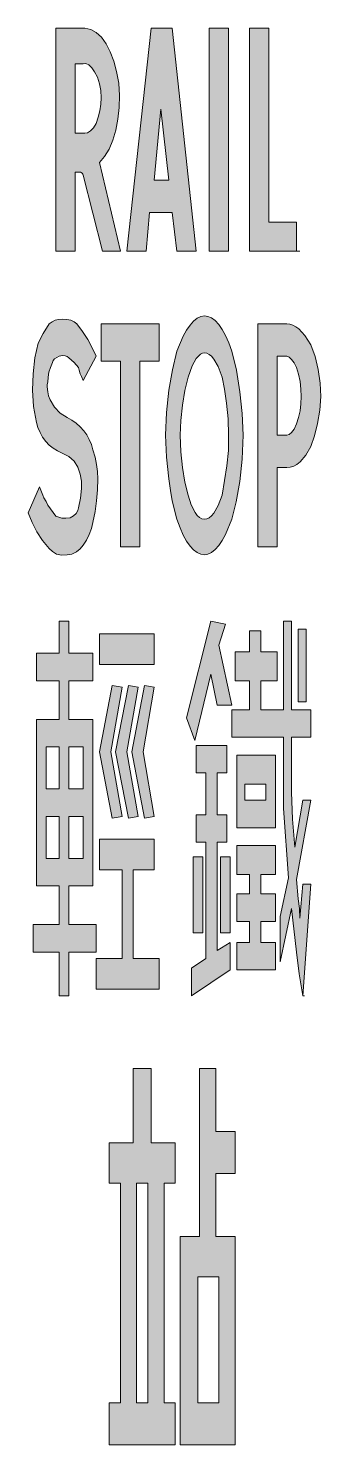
# Model space of a CAD drawing. Header units: metres. Extents: x 172 to 226, y 10 to 273.
import ezdxf

# ---------------------------------------------------------------- set-up
doc = ezdxf.new("R2010")
doc.units = ezdxf.units.M
doc.layers.add('FILL_WHITE_FFFFFF', color=7, linetype='Continuous', true_color=0xffffff)
doc.layers.add('STROKE_WHITE_FFFFFF', color=7, linetype='Continuous', true_color=0xffffff)

msp = doc.modelspace()

# ---------------------------------------------------------------- hatches: boundary and pattern name
at = {"layer": 'FILL_WHITE_FFFFFF', "true_color": 0xffffff}
h = msp.add_hatch(color=7, dxfattribs=at)
h.dxf.hatch_style = 1
h.paths.add_polyline_path([(185.85, 232.05), (182.25, 246.15), (182.19, 246.37), (182.03, 246.56), (181.74, 246.7), (181.35, 246.75), (180.75, 246.75), (180.75, 232.05), (177.15, 232.05), (177.15, 273.45), (182.55, 273.45), (183.65, 273.26), (184.67, 272.7), (185.62, 271.8), (186.49, 270.6), (187.25, 269.11), (187.91, 267.38), (188.44, 265.41), (188.85, 263.25), (188.98, 260.99), (188.92, 258.76), (188.69, 256.59), (188.29, 254.55), (187.73, 252.67), (187.04, 251.02), (186.2, 249.62), (185.25, 248.55), (189.15, 232.05), (185.85, 232.05)])
h.paths.add_polyline_path([(183.6, 254.4), (184.15, 254.96), (184.65, 255.75), (185.04, 256.92), (185.33, 258.15), (185.49, 259.38), (185.55, 260.55), (185.49, 261.89), (185.29, 263.17), (184.92, 264.35), (184.35, 265.35), (183.85, 266.13), (183.3, 266.66), (182.75, 266.91), (182.25, 266.85), (180.75, 266.85), (180.75, 253.95), (182.55, 253.95), (183.05, 254.06), (183.6, 254.4)], flags=16)
h = msp.add_hatch(color=7, dxfattribs=at)
h.dxf.hatch_style = 1
h.paths.add_polyline_path([(198.75, 239.25), (194.55, 239.25), (193.95, 232.05), (190.35, 232.05), (194.85, 273.45), (198.75, 273.45), (203.25, 232.05), (199.65, 232.05), (198.75, 239.25)])
h.paths.add_polyline_path([(198.15, 245.25), (196.65, 258.45), (195.45, 245.25), (198.15, 245.25)], flags=16)
h = msp.add_hatch(color=7, dxfattribs=at)
h.dxf.hatch_style = 1
h.paths.add_polyline_path([(209.25, 273.45), (209.25, 232.05), (205.65, 232.05), (205.65, 273.45), (209.25, 273.45)])
h = msp.add_hatch(color=7, dxfattribs=at)
h.dxf.hatch_style = 1
h.paths.add_polyline_path([(213.15, 232.05), (213.15, 273.45), (216.75, 273.45), (216.75, 237.45), (221.85, 237.45), (221.85, 232.05), (213.15, 232.05)])
h = msp.add_hatch(color=7, dxfattribs=at)
h.dxf.hatch_style = 1
h.paths.add_polyline_path([(177.48, 194.94), (176.67, 195.44), (175.93, 196.04), (175.28, 196.72), (174.7, 197.5), (174.22, 198.35), (173.83, 199.27), (173.55, 200.25), (173.04, 203.22), (172.84, 206.25), (172.92, 209.28), (173.25, 212.25), (173.85, 214.95), (174.79, 216.75), (175.95, 218.55), (176.45, 218.94), (177.04, 219.22), (177.68, 219.39), (178.35, 219.45), (179.19, 219.39), (179.93, 219.22), (180.54, 218.94), (181.05, 218.55), (182.12, 217.15), (183.08, 215.66), (183.92, 214.12), (184.65, 212.55), (182.25, 208.05), (181.95, 208.76), (181.65, 209.25), (181.5, 209.96), (181.35, 210.45), (180.56, 211.35), (179.55, 212.25), (179.27, 212.47), (178.88, 212.62), (178.37, 212.67), (177.75, 212.55), (176.93, 212.06), (176.65, 211.75), (176.55, 211.35), (176.16, 210.45), (175.88, 209.55), (175.71, 208.65), (175.65, 207.75), (175.52, 207.3), (175.54, 206.85), (175.65, 205.95), (175.82, 205.18), (176.09, 204.44), (176.89, 203.1), (177.97, 201.98), (179.25, 201.15), (180.12, 200.66), (180.93, 200.09), (181.67, 199.44), (182.33, 198.71), (182.9, 197.92), (183.38, 197.06), (183.77, 196.13), (184.05, 195.15), (184.44, 193.8), (184.73, 192.45), (184.89, 191.1), (184.95, 189.75), (184.89, 187.72), (184.73, 185.7), (184.44, 183.67), (184.05, 181.65), (183.77, 180.53), (183.38, 179.44), (182.87, 178.4), (182.25, 177.45), (181.7, 176.79), (180.98, 176.21), (180.14, 175.8), (179.25, 175.65), (178.19, 175.58), (177.26, 175.8), (176.51, 176.24), (175.95, 176.85), (174.71, 178.3), (173.66, 179.92), (172.79, 181.66), (172.05, 183.45), (174.15, 188.25), (174.75, 186.75), (174.94, 186.26), (175.35, 185.55), (175.67, 184.87), (176.14, 184.2), (177.15, 182.85), (178.28, 182.47), (179.01, 182.43), (179.85, 182.55), (180.46, 182.87), (180.94, 183.34), (181.24, 183.86), (181.35, 184.35), (181.76, 186.15), (181.95, 187.95), (181.91, 189.3), (181.65, 190.65), (181.26, 191.93), (180.56, 193.05), (179.58, 193.94), (178.35, 194.55), (177.48, 194.94)])
h = msp.add_hatch(color=7, dxfattribs=at)
h.dxf.hatch_style = 1
h.paths.add_polyline_path([(185.55, 211.65), (185.55, 218.55), (196.35, 218.55), (196.35, 211.65), (192.75, 211.65), (192.75, 177.15), (189.15, 177.15), (189.15, 211.65), (185.55, 211.65)])
h = msp.add_hatch(color=7, dxfattribs=at)
h.dxf.hatch_style = 1
h.paths.add_polyline_path([(203.4, 176.05), (202.74, 176.55), (202.09, 177.26), (201.45, 178.18), (200.83, 179.32), (200.23, 180.67), (199.65, 182.25), (198.79, 185.66), (198.43, 187.61), (198.15, 189.75), (197.74, 193.8), (197.55, 197.85), (197.71, 202.1), (198.15, 206.21), (198.82, 210.04), (199.65, 213.45), (200.83, 216.25), (201.45, 217.38), (202.09, 218.32), (202.74, 219.07), (203.4, 219.61), (204.08, 219.94), (204.75, 220.05), (205.42, 219.95), (206.1, 219.65), (206.76, 219.15), (207.41, 218.44), (208.05, 217.52), (208.67, 216.38), (209.27, 215.03), (209.85, 213.45), (210.71, 209.92), (211.35, 205.95), (211.76, 201.9), (211.95, 197.85), (211.79, 193.43), (211.35, 189.26), (210.68, 185.49), (209.85, 182.25), (208.67, 179.45), (208.05, 178.32), (207.41, 177.37), (206.76, 176.63), (206.1, 176.09), (205.42, 175.76), (204.75, 175.65), (204.08, 175.75), (203.4, 176.05)])
h.paths.add_polyline_path([(205.65, 182.53), (206.08, 182.88), (206.51, 183.37), (207.32, 184.78), (208.05, 186.75), (208.95, 192.15), (209.21, 195), (209.25, 197.85), (209.15, 200.93), (208.88, 203.81), (208.49, 206.41), (208.05, 208.65), (207.32, 210.62), (206.51, 212.02), (206.08, 212.52), (205.65, 212.87), (205.2, 213.08), (204.75, 213.15), (204.4, 213.09), (204.03, 212.91), (203.25, 212.14), (202.47, 210.75), (201.75, 208.65), (201.14, 206.2), (200.66, 203.47), (200.36, 200.63), (200.25, 197.85), (200.36, 194.77), (200.66, 191.85), (201.14, 189.16), (201.75, 186.75), (202.3, 184.91), (203.03, 183.49), (203.43, 182.96), (203.86, 182.57), (204.3, 182.33), (204.75, 182.25), (205.2, 182.32), (205.65, 182.53)], flags=16)
h = msp.add_hatch(color=7, dxfattribs=at)
h.dxf.hatch_style = 1
h.paths.add_polyline_path([(218.25, 177.15), (214.65, 177.15), (214.65, 218.55), (220.05, 218.55), (220.61, 218.49), (221.18, 218.32), (221.74, 218.03), (222.3, 217.61), (223.43, 216.4), (224.55, 214.65), (225.34, 212.47), (225.9, 210.07), (226.24, 207.56), (226.35, 205.05), (226.2, 202.54), (225.79, 200.06), (225.21, 197.75), (224.55, 195.75), (223.59, 194.13), (222.53, 192.9), (221.95, 192.45), (221.34, 192.12), (220.71, 191.92), (220.05, 191.85), (218.25, 191.85), (218.25, 177.15)])
h.paths.add_polyline_path([(220.05, 197.85), (220.5, 197.97), (220.95, 198.34), (221.4, 198.99), (221.85, 199.95), (222.24, 201.13), (222.52, 202.39), (222.69, 203.7), (222.75, 205.05), (222.69, 206.44), (222.52, 207.86), (222.24, 209.23), (221.85, 210.45), (221.4, 211.31), (220.95, 211.95), (220.5, 212.36), (220.05, 212.55), (218.25, 212.55), (218.25, 197.85), (220.05, 197.85)], flags=16)
h = msp.add_hatch(color=7, dxfattribs=at)
h.dxf.hatch_style = 1
h.paths.add_polyline_path([(184.05, 145.05), (184.05, 114.15), (179.55, 114.15), (179.55, 106.95), (184.65, 106.95), (184.65, 101.85), (179.55, 101.85), (179.55, 93.75), (177.75, 93.75), (177.75, 101.85), (172.95, 101.85), (172.95, 106.95), (177.75, 106.95), (177.75, 114.15), (173.55, 114.15), (173.55, 145.05), (177.75, 145.05), (177.75, 152.25), (173.55, 152.25), (173.55, 157.35), (177.75, 157.35), (177.75, 163.35), (179.55, 163.35), (179.55, 157.35), (184.05, 157.35), (184.05, 152.25), (179.55, 152.25), (179.55, 145.05), (184.05, 145.05)])
h.paths.add_polyline_path([(179.55, 132.15), (182.25, 132.15), (182.25, 139.95), (179.55, 139.95), (179.55, 132.15)], flags=16)
h.paths.add_polyline_path([(175.35, 139.95), (175.35, 132.15), (177.75, 132.15), (177.75, 139.95), (175.35, 139.95)], flags=16)
h.paths.add_polyline_path([(177.75, 127.05), (175.35, 127.05), (175.35, 119.25), (177.75, 119.25), (177.75, 127.05)], flags=16)
h.paths.add_polyline_path([(182.25, 119.25), (182.25, 127.05), (179.55, 127.05), (179.55, 119.25), (182.25, 119.25)], flags=16)
h = msp.add_hatch(color=7, dxfattribs=at)
h.dxf.hatch_style = 1
h.paths.add_polyline_path([(201.45, 145.35), (205.95, 163.35), (208.65, 162.75), (207.45, 158.85), (209.85, 147.75), (207.15, 147.75), (205.95, 153.45), (202.95, 141.15), (201.45, 145.35)])
h = msp.add_hatch(color=7, dxfattribs=at)
h.dxf.hatch_style = 1
h.paths.add_polyline_path([(222.34, 97.8), (221.85, 101.85), (220.95, 109.95), (218.85, 100.05), (218.85, 108.45), (220.35, 115.65), (219.45, 128.55), (219.45, 141.75), (209.85, 141.75), (209.85, 146.85), (213.15, 146.85), (213.15, 152.25), (210.45, 152.25), (210.45, 157.65), (213.15, 157.65), (213.15, 161.55), (215.25, 161.55), (215.25, 157.65), (218.25, 157.65), (218.25, 152.25), (215.25, 152.25), (215.25, 146.85), (219.45, 146.85), (219.45, 163.35), (220.95, 163.35), (220.95, 146.85), (224.55, 146.85), (224.55, 141.75), (220.95, 141.75), (220.95, 131.55), (221.14, 126.56), (221.55, 121.35), (223.05, 130.05), (224.55, 130.05), (221.85, 115.35), (222.15, 111.75), (222.41, 109.95), (222.45, 108.15), (223.05, 114.45), (224.55, 114.45), (223.05, 93.75), (222.34, 97.8)])
h = msp.add_hatch(color=7, dxfattribs=at)
h.dxf.hatch_style = 1
h.paths.add_polyline_path([(185.25, 160.95), (195.45, 160.95), (195.45, 155.25), (185.25, 155.25), (185.25, 160.95)])
h = msp.add_hatch(color=7, dxfattribs=at)
h.dxf.hatch_style = 1
h.paths.add_polyline_path([(223.65, 148.35), (222.15, 148.35), (222.15, 161.85), (223.65, 161.85), (223.65, 148.35)])
h = msp.add_hatch(color=7, dxfattribs=at)
h.dxf.hatch_style = 1
h.paths.add_polyline_path([(187.65, 151.35), (189.45, 151.05), (187.35, 139.05), (189.45, 127.05), (187.65, 126.75), (185.25, 139.05), (187.65, 151.35)])
h = msp.add_hatch(color=7, dxfattribs=at)
h.dxf.hatch_style = 1
h.paths.add_polyline_path([(192.45, 127.05), (190.65, 126.75), (188.25, 139.05), (190.65, 151.35), (192.45, 151.05), (190.35, 139.05), (192.45, 127.05)])
h = msp.add_hatch(color=7, dxfattribs=at)
h.dxf.hatch_style = 1
h.paths.add_polyline_path([(193.65, 151.35), (195.45, 151.05), (193.35, 139.05), (195.45, 127.05), (193.65, 126.75), (191.25, 139.05), (193.65, 151.35)])
h = msp.add_hatch(color=7, dxfattribs=at)
h.dxf.hatch_style = 1
h.paths.add_polyline_path([(208.95, 122.25), (207.15, 122.25), (207.15, 102.15), (209.55, 103.65), (209.55, 98.55), (202.35, 93.75), (202.35, 98.85), (205.05, 100.65), (205.05, 122.25), (203.25, 122.25), (203.25, 127.35), (205.05, 127.35), (205.05, 135.15), (203.25, 135.15), (203.25, 140.25), (208.95, 140.25), (208.95, 135.15), (207.15, 135.15), (207.15, 127.35), (208.95, 127.35), (208.95, 122.25)])
h = msp.add_hatch(color=7, dxfattribs=at)
h.dxf.hatch_style = 1
h.paths.add_polyline_path([(210.75, 138.45), (217.95, 138.45), (217.95, 124.95), (210.75, 124.95), (210.75, 138.45)])
h.paths.add_polyline_path([(216.15, 133.05), (212.25, 133.05), (212.25, 130.05), (216.15, 130.05), (216.15, 133.05)], flags=16)
h = msp.add_hatch(color=7, dxfattribs=at)
h.dxf.hatch_style = 1
h.paths.add_polyline_path([(196.35, 100.65), (196.35, 94.95), (184.65, 94.95), (184.65, 100.65), (189.45, 100.65), (189.45, 117.15), (185.25, 117.15), (185.25, 122.85), (195.45, 122.85), (195.45, 117.15), (191.55, 117.15), (191.55, 100.65), (196.35, 100.65)])
h = msp.add_hatch(color=7, dxfattribs=at)
h.dxf.hatch_style = 1
h.paths.add_polyline_path([(217.95, 112.65), (217.95, 107.55), (215.25, 107.55), (215.25, 103.65), (217.95, 103.65), (217.95, 98.55), (210.75, 98.55), (210.75, 103.65), (213.15, 103.65), (213.15, 107.55), (210.75, 107.55), (210.75, 112.65), (213.15, 112.65), (213.15, 116.25), (210.75, 116.25), (210.75, 121.65), (217.95, 121.65), (217.95, 116.25), (215.25, 116.25), (215.25, 112.65), (217.95, 112.65)])
h = msp.add_hatch(color=7, dxfattribs=at)
h.dxf.hatch_style = 1
h.paths.add_polyline_path([(202.65, 119.55), (204.45, 119.55), (204.45, 105.45), (202.65, 105.45), (202.65, 119.55)])
h = msp.add_hatch(color=7, dxfattribs=at)
h.dxf.hatch_style = 1
h.paths.add_polyline_path([(207.75, 119.55), (209.55, 119.55), (209.55, 105.45), (207.75, 105.45), (207.75, 119.55)])
h = msp.add_hatch(color=7, dxfattribs=at)
h.dxf.hatch_style = 1
h.paths.add_polyline_path([(199.35, 66.45), (199.35, 58.95), (197.25, 58.95), (197.25, 18.15), (199.35, 18.15), (199.35, 10.35), (187.05, 10.35), (187.05, 18.15), (189.15, 18.15), (189.15, 58.95), (187.05, 58.95), (187.05, 66.45), (191.55, 66.45), (191.55, 80.25), (194.85, 80.25), (194.85, 66.45), (199.35, 66.45)])
h.paths.add_polyline_path([(194.25, 18.15), (194.25, 58.95), (192.15, 58.95), (192.15, 18.15), (194.25, 18.15)], flags=16)
h = msp.add_hatch(color=7, dxfattribs=at)
h.dxf.hatch_style = 1
h.paths.add_polyline_path([(210.45, 49.05), (210.45, 10.35), (200.25, 10.35), (200.25, 49.05), (203.85, 49.05), (203.85, 80.25), (206.85, 80.25), (206.85, 68.55), (210.45, 68.55), (210.45, 60.75), (206.85, 60.75), (206.85, 49.05), (210.45, 49.05)])
h.paths.add_polyline_path([(207.45, 18.15), (207.45, 41.55), (203.55, 41.55), (203.55, 18.15), (207.45, 18.15)], flags=16)

# ---------------------------------------------------------------- linework, layer by layer
at = {"layer": 'FILL_WHITE_FFFFFF', "lineweight": 0, "true_color": 0xffffff}
for points in [[(185.85, 232.05), (182.25, 246.15), (182.19, 246.37), (182.03, 246.56), (181.74, 246.7), (181.35, 246.75), (180.75, 246.75), (180.75, 232.05), (177.15, 232.05), (177.15, 273.45), (182.55, 273.45), (183.65, 273.26), (184.67, 272.7), (185.62, 271.8), (186.49, 270.6), (187.25, 269.11), (187.91, 267.38), (188.44, 265.41), (188.85, 263.25), (188.98, 260.99), (188.92, 258.76), (188.69, 256.59), (188.29, 254.55), (187.73, 252.67), (187.04, 251.02), (186.2, 249.62), (185.25, 248.55), (189.15, 232.05)], [(198.75, 239.25), (194.55, 239.25), (193.95, 232.05), (190.35, 232.05), (194.85, 273.45), (198.75, 273.45), (203.25, 232.05), (199.65, 232.05)], [(209.25, 273.45), (209.25, 232.05), (205.65, 232.05), (205.65, 273.45)], [(213.15, 232.05), (213.15, 273.45), (216.75, 273.45), (216.75, 237.45), (221.85, 237.45), (221.85, 232.05)], [(183.6, 254.4), (184.15, 254.96), (184.65, 255.75), (185.04, 256.92), (185.33, 258.15), (185.49, 259.38), (185.55, 260.55), (185.49, 261.89), (185.29, 263.17), (184.92, 264.35), (184.35, 265.35), (183.85, 266.13), (183.3, 266.66), (182.75, 266.91), (182.25, 266.85), (180.75, 266.85), (180.75, 253.95), (182.55, 253.95), (183.05, 254.06)], [(198.15, 245.25), (196.65, 258.45), (195.45, 245.25)], [(177.48, 194.94), (176.67, 195.44), (175.93, 196.04), (175.28, 196.72), (174.7, 197.5), (174.22, 198.35), (173.83, 199.27), (173.55, 200.25), (173.04, 203.22), (172.84, 206.25), (172.92, 209.28), (173.25, 212.25), (173.85, 214.95), (174.79, 216.75), (175.95, 218.55), (176.45, 218.94), (177.04, 219.22), (177.68, 219.39), (178.35, 219.45), (179.19, 219.39), (179.93, 219.22), (180.54, 218.94), (181.05, 218.55), (182.12, 217.15), (183.08, 215.66), (183.92, 214.12), (184.65, 212.55), (182.25, 208.05), (181.95, 208.76), (181.65, 209.25), (181.5, 209.96), (181.35, 210.45), (180.56, 211.35), (179.55, 212.25), (179.27, 212.47), (178.88, 212.62), (178.37, 212.67), (177.75, 212.55), (176.93, 212.06), (176.65, 211.75), (176.55, 211.35), (176.16, 210.45), (175.88, 209.55), (175.71, 208.65), (175.65, 207.75), (175.52, 207.3), (175.54, 206.85), (175.65, 205.95), (175.82, 205.18), (176.09, 204.44), (176.89, 203.1), (177.97, 201.98), (179.25, 201.15), (180.12, 200.66), (180.93, 200.09), (181.67, 199.44), (182.33, 198.71), (182.9, 197.92), (183.38, 197.06), (183.77, 196.13), (184.05, 195.15), (184.44, 193.8), (184.73, 192.45), (184.89, 191.1), (184.95, 189.75), (184.89, 187.72), (184.73, 185.7), (184.44, 183.67), (184.05, 181.65), (183.77, 180.53), (183.38, 179.44), (182.87, 178.4), (182.25, 177.45), (181.7, 176.79), (180.98, 176.21), (180.14, 175.8), (179.25, 175.65), (178.19, 175.58), (177.26, 175.8), (176.51, 176.24), (175.95, 176.85), (174.71, 178.3), (173.66, 179.92), (172.79, 181.66), (172.05, 183.45), (174.15, 188.25), (174.75, 186.75), (174.94, 186.26), (175.35, 185.55), (175.67, 184.87), (176.14, 184.2), (177.15, 182.85), (178.28, 182.47), (179.01, 182.43), (179.85, 182.55), (180.46, 182.87), (180.94, 183.34), (181.24, 183.86), (181.35, 184.35), (181.76, 186.15), (181.95, 187.95), (181.91, 189.3), (181.65, 190.65), (181.26, 191.93), (180.56, 193.05), (179.58, 193.94), (178.35, 194.55)], [(185.55, 211.65), (185.55, 218.55), (196.35, 218.55), (196.35, 211.65), (192.75, 211.65), (192.75, 177.15), (189.15, 177.15), (189.15, 211.65)], [(203.4, 176.05), (202.74, 176.55), (202.09, 177.26), (201.45, 178.18), (200.83, 179.32), (200.23, 180.67), (199.65, 182.25), (198.79, 185.66), (198.43, 187.61), (198.15, 189.75), (197.74, 193.8), (197.55, 197.85), (197.71, 202.1), (198.15, 206.21), (198.82, 210.04), (199.65, 213.45), (200.83, 216.25), (201.45, 217.38), (202.09, 218.32), (202.74, 219.07), (203.4, 219.61), (204.08, 219.94), (204.75, 220.05), (205.42, 219.95), (206.1, 219.65), (206.76, 219.15), (207.41, 218.44), (208.05, 217.52), (208.67, 216.38), (209.27, 215.03), (209.85, 213.45), (210.71, 209.92), (211.35, 205.95), (211.76, 201.9), (211.95, 197.85), (211.79, 193.43), (211.35, 189.26), (210.68, 185.49), (209.85, 182.25), (208.67, 179.45), (208.05, 178.32), (207.41, 177.37), (206.76, 176.63), (206.1, 176.09), (205.42, 175.76), (204.75, 175.65), (204.08, 175.75)], [(218.25, 177.15), (214.65, 177.15), (214.65, 218.55), (220.05, 218.55), (220.61, 218.49), (221.18, 218.32), (221.74, 218.03), (222.3, 217.61), (223.43, 216.4), (224.55, 214.65), (225.34, 212.47), (225.9, 210.07), (226.24, 207.56), (226.35, 205.05), (226.2, 202.54), (225.79, 200.06), (225.21, 197.75), (224.55, 195.75), (223.59, 194.13), (222.53, 192.9), (221.95, 192.45), (221.34, 192.12), (220.71, 191.92), (220.05, 191.85), (218.25, 191.85)], [(205.65, 182.53), (206.08, 182.88), (206.51, 183.37), (207.32, 184.78), (208.05, 186.75), (208.95, 192.15), (209.21, 195), (209.25, 197.85), (209.15, 200.93), (208.88, 203.81), (208.49, 206.41), (208.05, 208.65), (207.32, 210.62), (206.51, 212.02), (206.08, 212.52), (205.65, 212.87), (205.2, 213.08), (204.75, 213.15), (204.4, 213.09), (204.03, 212.91), (203.25, 212.14), (202.47, 210.75), (201.75, 208.65), (201.14, 206.2), (200.66, 203.47), (200.36, 200.63), (200.25, 197.85), (200.36, 194.77), (200.66, 191.85), (201.14, 189.16), (201.75, 186.75), (202.3, 184.91), (203.03, 183.49), (203.43, 182.96), (203.86, 182.57), (204.3, 182.33), (204.75, 182.25), (205.2, 182.32)], [(220.05, 197.85), (220.5, 197.97), (220.95, 198.34), (221.4, 198.99), (221.85, 199.95), (222.24, 201.13), (222.52, 202.39), (222.69, 203.7), (222.75, 205.05), (222.69, 206.44), (222.52, 207.86), (222.24, 209.23), (221.85, 210.45), (221.4, 211.31), (220.95, 211.95), (220.5, 212.36), (220.05, 212.55), (218.25, 212.55), (218.25, 197.85)], [(184.05, 145.05), (184.05, 114.15), (179.55, 114.15), (179.55, 106.95), (184.65, 106.95), (184.65, 101.85), (179.55, 101.85), (179.55, 93.75), (177.75, 93.75), (177.75, 101.85), (172.95, 101.85), (172.95, 106.95), (177.75, 106.95), (177.75, 114.15), (173.55, 114.15), (173.55, 145.05), (177.75, 145.05), (177.75, 152.25), (173.55, 152.25), (173.55, 157.35), (177.75, 157.35), (177.75, 163.35), (179.55, 163.35), (179.55, 157.35), (184.05, 157.35), (184.05, 152.25), (179.55, 152.25), (179.55, 145.05)], [(201.45, 145.35), (205.95, 163.35), (208.65, 162.75), (207.45, 158.85), (209.85, 147.75), (207.15, 147.75), (205.95, 153.45), (202.95, 141.15)], [(222.34, 97.8), (221.85, 101.85), (220.95, 109.95), (218.85, 100.05), (218.85, 108.45), (220.35, 115.65), (219.45, 128.55), (219.45, 141.75), (209.85, 141.75), (209.85, 146.85), (213.15, 146.85), (213.15, 152.25), (210.45, 152.25), (210.45, 157.65), (213.15, 157.65), (213.15, 161.55), (215.25, 161.55), (215.25, 157.65), (218.25, 157.65), (218.25, 152.25), (215.25, 152.25), (215.25, 146.85), (219.45, 146.85), (219.45, 163.35), (220.95, 163.35), (220.95, 146.85), (224.55, 146.85), (224.55, 141.75), (220.95, 141.75), (220.95, 131.55), (221.14, 126.56), (221.55, 121.35), (223.05, 130.05), (224.55, 130.05), (221.85, 115.35), (222.15, 111.75), (222.41, 109.95), (222.45, 108.15), (223.05, 114.45), (224.55, 114.45), (223.05, 93.75)], [(185.25, 160.95), (195.45, 160.95), (195.45, 155.25), (185.25, 155.25)], [(223.65, 148.35), (222.15, 148.35), (222.15, 161.85), (223.65, 161.85)], [(187.65, 151.35), (189.45, 151.05), (187.35, 139.05), (189.45, 127.05), (187.65, 126.75), (185.25, 139.05)], [(192.45, 127.05), (190.65, 126.75), (188.25, 139.05), (190.65, 151.35), (192.45, 151.05), (190.35, 139.05)], [(193.65, 151.35), (195.45, 151.05), (193.35, 139.05), (195.45, 127.05), (193.65, 126.75), (191.25, 139.05)], [(175.35, 139.95), (175.35, 132.15), (177.75, 132.15), (177.75, 139.95)], [(179.55, 132.15), (182.25, 132.15), (182.25, 139.95), (179.55, 139.95)], [(208.95, 122.25), (207.15, 122.25), (207.15, 102.15), (209.55, 103.65), (209.55, 98.55), (202.35, 93.75), (202.35, 98.85), (205.05, 100.65), (205.05, 122.25), (203.25, 122.25), (203.25, 127.35), (205.05, 127.35), (205.05, 135.15), (203.25, 135.15), (203.25, 140.25), (208.95, 140.25), (208.95, 135.15), (207.15, 135.15), (207.15, 127.35), (208.95, 127.35)], [(210.75, 138.45), (217.95, 138.45), (217.95, 124.95), (210.75, 124.95)], [(216.15, 133.05), (212.25, 133.05), (212.25, 130.05), (216.15, 130.05)], [(177.75, 127.05), (175.35, 127.05), (175.35, 119.25), (177.75, 119.25)], [(182.25, 119.25), (182.25, 127.05), (179.55, 127.05), (179.55, 119.25)], [(196.35, 100.65), (196.35, 94.95), (184.65, 94.95), (184.65, 100.65), (189.45, 100.65), (189.45, 117.15), (185.25, 117.15), (185.25, 122.85), (195.45, 122.85), (195.45, 117.15), (191.55, 117.15), (191.55, 100.65)], [(217.95, 112.65), (217.95, 107.55), (215.25, 107.55), (215.25, 103.65), (217.95, 103.65), (217.95, 98.55), (210.75, 98.55), (210.75, 103.65), (213.15, 103.65), (213.15, 107.55), (210.75, 107.55), (210.75, 112.65), (213.15, 112.65), (213.15, 116.25), (210.75, 116.25), (210.75, 121.65), (217.95, 121.65), (217.95, 116.25), (215.25, 116.25), (215.25, 112.65)], [(202.65, 119.55), (204.45, 119.55), (204.45, 105.45), (202.65, 105.45)], [(207.75, 119.55), (209.55, 119.55), (209.55, 105.45), (207.75, 105.45)], [(199.35, 66.45), (199.35, 58.95), (197.25, 58.95), (197.25, 18.15), (199.35, 18.15), (199.35, 10.35), (187.05, 10.35), (187.05, 18.15), (189.15, 18.15), (189.15, 58.95), (187.05, 58.95), (187.05, 66.45), (191.55, 66.45), (191.55, 80.25), (194.85, 80.25), (194.85, 66.45)], [(210.45, 49.05), (210.45, 10.35), (200.25, 10.35), (200.25, 49.05), (203.85, 49.05), (203.85, 80.25), (206.85, 80.25), (206.85, 68.55), (210.45, 68.55), (210.45, 60.75), (206.85, 60.75), (206.85, 49.05)], [(194.25, 18.15), (194.25, 58.95), (192.15, 58.95), (192.15, 18.15)], [(207.45, 18.15), (207.45, 41.55), (203.55, 41.55), (203.55, 18.15)]]:
    msp.add_lwpolyline(points, close=True, dxfattribs=at)
at = {"layer": 'STROKE_WHITE_FFFFFF', "lineweight": 0, "true_color": 0xffffff}
for points in [[(217.35, 232.05), (222.45, 232.05)], [(223.05, 93.75), (223.35, 93.75)]]:
    msp.add_lwpolyline(points, dxfattribs=at)

doc.saveas('drawing.dxf')
